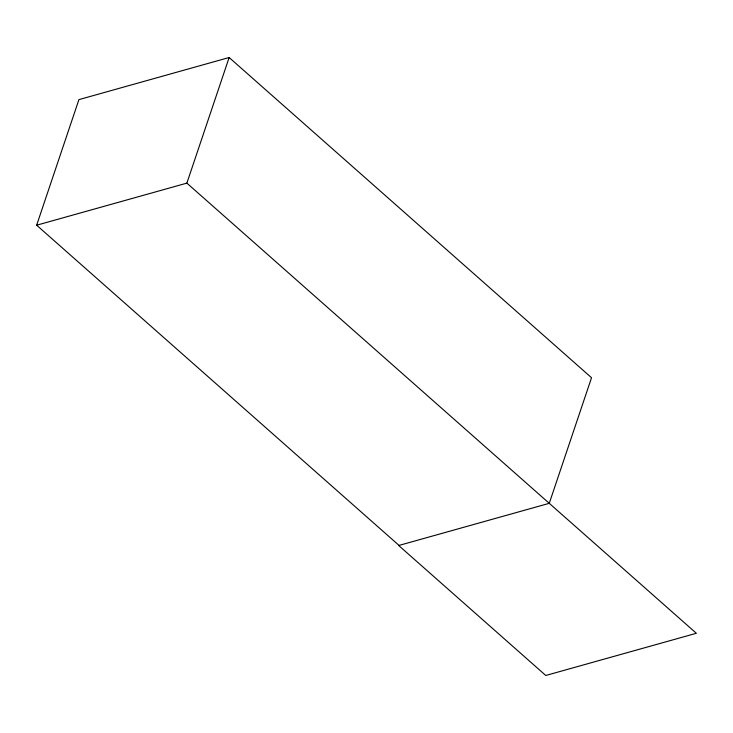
<?xml version="1.0" encoding="UTF-8"?>
<svg xmlns="http://www.w3.org/2000/svg" width="733" height="733" viewBox="0 0 733 733"><rect width="100%" height="100%" fill="white"/><g stroke="black" fill="none" stroke-linecap="round" stroke-linejoin="round"><path stroke-width="1.1" d="M36.65 225.214L78.917 99.615L229.145 57.522L591.531 377.724L549.264 503.324L398.697 545.508L545.783 675.478L696.35 633.285L186.869 183.131L36.65 225.214L399.036 545.416M186.869 183.131L229.145 57.522"/></g></svg>
